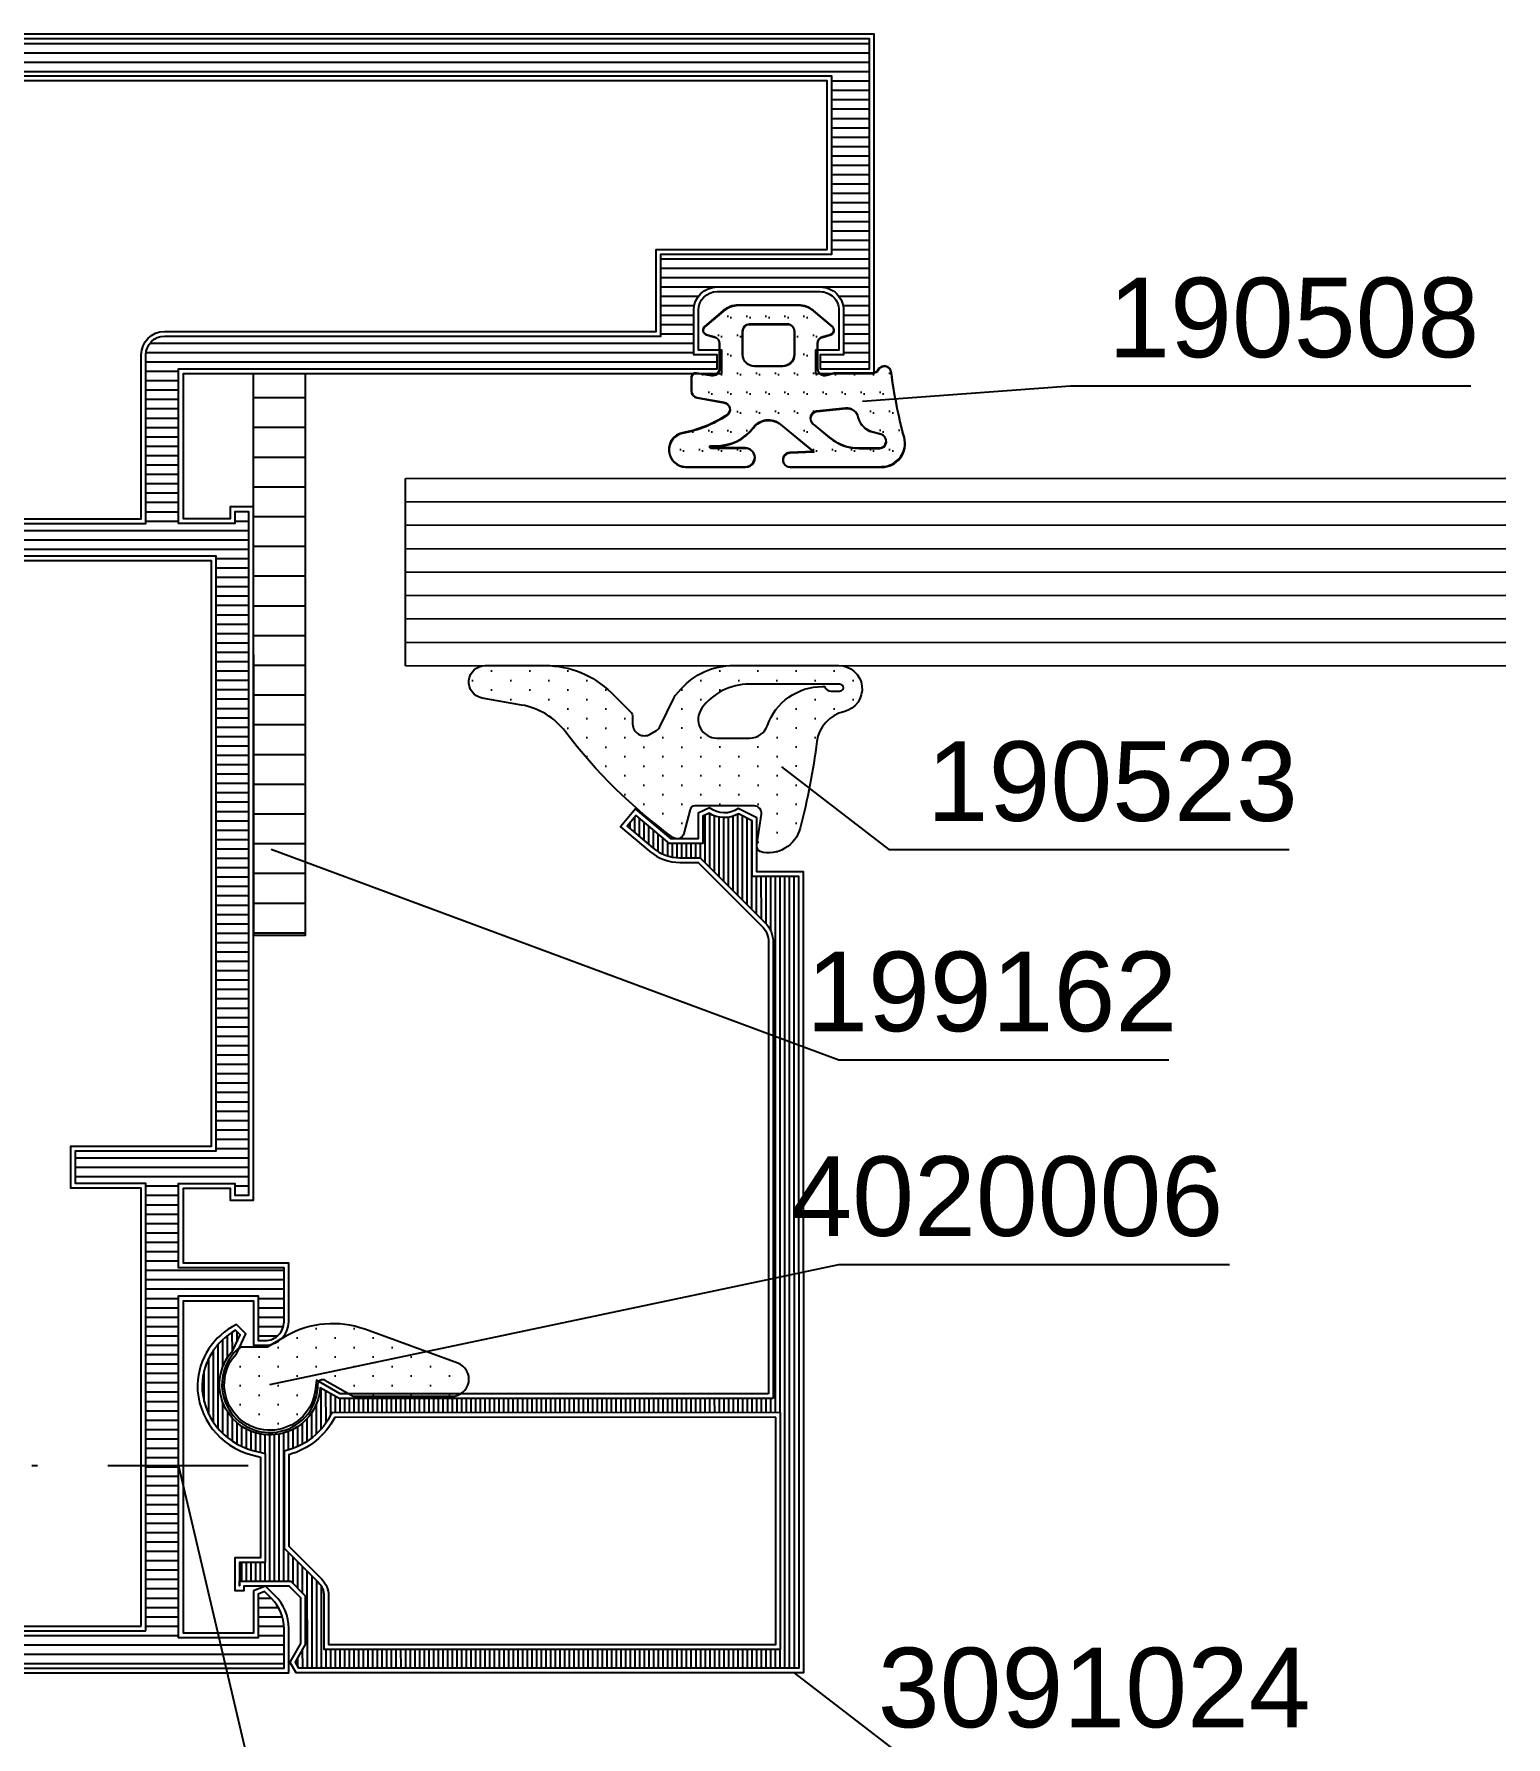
# Model space of a CAD drawing. Extents: x 13 to 201, y 43 to 254.
# Drawn here: x 80.56 to 111.99, y 188.13 to 224.5 of the extents above; entities that cross this region are included whole.
import ezdxf
from ezdxf.enums import TextEntityAlignment as Align

# ---------------------------------------------------------------- set-up
doc = ezdxf.new("R2010")
doc.units = 0
doc.header["$LTSCALE"] = 6
doc.linetypes.add('CENTER', pattern=[1.02, 0.5, -0.25, 0.02, -0.25])
doc.layers.get('0').update_dxf_attribs({"color": 4, "linetype": 'CONTINUOUS'})
for name, color, linetype in [('CENT_18', 3, 'CENTER'), ('CONST18', 3, 'CONTINUOUS'), ('DICHT_PAR', 3, 'CONTINUOUS'), ('DICHT_SCH', 3, 'CONTINUOUS'), ('KH_NOR', 7, 'CONTINUOUS'), ('KH_PAR', 3, 'CONTINUOUS'), ('KN_NOR', 7, 'CONTINUOUS'), ('KN_PAR', 3, 'CONTINUOUS'), ('KN_SCH', 3, 'CONTINUOUS'), ('PNR', 7, 'CONTINUOUS')]:
    doc.layers.add(name, color=color, linetype=linetype)
doc.styles.add('SWISSL', font='swissl.ttf')

# ---------------------------------------------------------------- blocks, each defined once
blk = doc.blocks.new('B-LL190508')
at = {"layer": 'DICHT_SCH'}
h = blk.add_hatch(dxfattribs=at)
h.set_pattern_fill('DOTS', color=256, scale=13, angle=-90.00000000000001, style=0)
h.set_pattern_definition([(270, (1.050707049445437, -3.70677759522296), (0.8124999999999999, -0.4062500000000002), [0, -0.8125])])
edge = h.paths.add_edge_path()
edge.add_arc((2.999999982506951, 0.330593251072699), 1.000000000000001, -1.272221872585407e-14, 105.2232402070224)
edge.add_arc((-2.514192307719908, 20.59370464558474), 20.00000000000001, -82.88554434381888, -74.7767597929776, ccw=False)
edge.add_arc((-1.74930629981418e-08, 0.4499999930694827), 0.3000000000000016, 97.11445565618142, 240.0000000000002)
edge.add_arc((-0.3000000174930602, -0.06961524920117768), 0.2999999999999985, -6.821210263296962e-13, 59.999999999999886, ccw=False)
edge.add_line((-1.74930629981418e-08, -0.06961524920117768), (-1.749306551574175e-08, -1.687299176897463))
edge.add_line((-1.74930629981418e-08, -1.687299176897469), (0.08977773039364839, -2.022354293399717))
edge.add_arc((-0.2000000174930801, -2.1000000069305), 0.3000000000000153, -89.99999999999682, 15.000000000005627, ccw=False)
edge.add_line((-0.2000000174930658, -2.400000006930526), (-1.26980192109938, -2.400000006930522))
edge.add_arc((-1.269801921222436, -2.100000007090898), 0.2999999998396241, -165.00000002350225, -89.99999997649633, ccw=False)
edge.add_line((-1.559579668986101, -2.177645720461271), (-1.647844684532831, -1.848236197910008))
edge.add_arc((-1.841029849790642, -1.900000006930512), 0.2, 15.00000000000025, 140.0000000000012)
edge.add_line((-1.994238738414436, -1.771442484993216), (-2.666044460612047, -2.572069367947591))
edge.add_arc((-1.900000017493054, -3.214856977634113), 1, 140.0000000000009, 180)
edge.add_line((-2.900000017493054, -3.214856977634113), (-2.900000017493053, -5.785143036226918))
edge.add_arc((-1.900000017493054, -5.785143036226913), 1, 180.0000000000002, 219.9999999999993)
edge.add_line((-2.66604446061204, -6.427930645913449), (-1.994238738414435, -7.228557528867826))
edge.add_arc((-1.841029849750596, -7.10000000711112), 0.199999999914585, 219.9999999529931, 345.0000000470065)
edge.add_line((-1.647844684532826, -7.151763815951028), (-1.559579668986093, -6.822354293399767))
edge.add_arc((-1.26980192109937, -6.900000006930512), 0.2999999999999993, 89.99999999999977, 164.9999999999999, ccw=False)
edge.add_line((-1.26980192109937, -6.600000006930514), (-0.200000017493057, -6.600000006930511))
edge.add_arc((-0.2000000174930658, -6.900000006930512), 0.3000000000000007, -8.58393680451428, 89.99999999999977, ccw=False)
edge.add_line((0.09663946208705632, -6.944777447170452), (0.002240329453530587, -7.57014838010388))
edge.add_arc((0.1999999823428471, -7.600000007071685), 0.1999999998588273, 171.4160631484813, 270.0000000470075)
edge.add_line((0.1999999825069398, -7.800000006930503), (0.7482700931537671, -7.800000006930507))
edge.add_arc((0.7482700931537654, -7.50000000693052), 0.2999999999999936, -90.00000000000001, -10.00000000000015)
edge.add_line((1.043712419057416, -7.552094460230592), (1.247227064125431, -6.397905553630457))
edge.add_arc((1.542669390029092, -6.450000006930537), 0.2999999999999962, 33.71261571377721, 169.9999999999996, ccw=False)
edge.add_arc((-2.366940695689946, -9.0586297195659), 5.000000000000002, 10.19230633593429, 33.71261571377801, ccw=False)
edge.add_arc((3.269406714833197, -8.022391051604316), 0.7311143642865103, 191.957423447899, 357.8366345207012)
edge.add_line((3.999999982506951, -8.049989799689357), (3.999962546374912, -5.482666080798323))
edge.add_arc((3.599962546417432, -5.482671913507559), 0.4000000000000089, 0.0008354740569873116, 180.0008354740567)
edge.add_line((3.199962546459945, -5.482677746216808), (3.199980918121061, -6.959880956656836))
edge.add_arc((3.153974862705981, -6.959881242778323), 0.04600605541597135, -180.0003563347002, 0.0003563346957093927, ccw=False)
edge.add_line((3.10796880729089, -6.959880956656832), (3.107968807290888, -6.747518851348637))
edge.add_arc((1.108037209938646, -6.730977814135912), 1.999999999999996, -0.4738712128819647, 52.82349616045679)
edge.add_arc((2.799999982506948, -4.500000006930534), 0.7999999999999993, 140.4219632427655, 232.8234961604567, ccw=False)
edge.add_line((2.183393958129914, -3.990297141819951), (3.357509942728503, -2.569926492610808))
edge.add_line((3.3575099427285, -2.569926492610819), (3.399999982506952, -3.584999032961219))
edge.add_arc((3.699999982506954, -3.584999033207325), 0.2999999999999998, 179.9999999529953, 360.0000000470047)
edge.add_line((3.999999982506951, -3.584999032961207), (3.999999982506956, 0.3305932510727114))
edge = h.paths.add_edge_path(flags=16)
edge.add_line((3.199999982506954, -0.6282729752047373), (3.199999982506954, 0.2305932510726976))
edge.add_arc((2.899999982506957, 0.2305932510727047), 0.3000000000000016, -1.272221872585407e-14, 165)
edge.add_line((2.610222234620226, 0.3082389646034613), (2.50596038668327, -0.08087154918825945))
edge.add_arc((1.733219725652022, 0.1261836868937536), 0.7999999999999997, -78.15788068679927, -15, ccw=False)
edge.add_arc((1.999999982506937, -1.14614814661212), 0.5000000000000001, 101.842119313201, 186.0290041602307)
edge.add_line((1.50276555563457, -1.198664094027222), (1.634078603093823, -2.441969625167381))
edge.add_arc((1.932419259140191, -2.410460056973946), 0.2999999998965212, 186.0290041132243, 320.4219632897709)
edge.add_line((2.163646518358634, -2.601598631134792), (2.741515043449543, -1.902530137981206))
edge.add_arc((1.199999982506954, -0.6282729752047373), 1.999999999999994, -39.5780367572354, -1.272221872585407e-14)
edge = h.paths.add_edge_path(flags=16)
edge.add_arc((-0.8000000174930602, -5.100000006930529), 0.4999999999999964, -90, 0, ccw=False)
edge.add_line((-0.8000000174930602, -5.600000006930514), (-1.800000017493061, -5.600000006930514))
edge.add_arc((-1.800000017739192, -5.300000007176649), 0.299999999753874, -180.00000004700632, -89.99999995299368, ccw=False)
edge.add_line((-2.100000017493057, -5.300000006930517), (-2.10000001749306, -3.700000006930507))
edge.add_arc((-1.80000001749306, -3.700000006930509), 0.3000000000000009, 89.99999999999977, 180, ccw=False)
edge.add_line((-1.80000001749306, -3.400000006930512), (-0.8000000174930588, -3.400000006930515))
edge.add_arc((-0.8000000174930602, -3.900000006930512), 0.5, -2.2737367544323206e-13, 89.99999999999977, ccw=False)
edge.add_line((-0.3000000174930602, -3.900000006930512), (-0.300000017493063, -5.10000000693052))
at = {"layer": 'DICHT_PAR'}
for points in [[(3.999999982506953, 0.3305932510727132, 0.4943569637722948), (2.737419397258055, 1.295503317478037, -0.03539601838339958), (-0.03715556858015745, 0.747690209609118, 0.7191390354989544), (-0.1500000174930527, 0.1901923719341596, -0.2679491924311256), (-1.749306122178496e-08, -0.06961524920117768), (-1.749306210996338e-08, -1.687299176897469), (0.089777730393652, -2.022354293399715, -0.4931454260313171), (-0.200000017493065, -2.400000006930526), (-1.26980192109937, -2.400000006930512, -0.3394542590921118), (-1.559579668986101, -2.177645720461271), (-1.647844684532826, -1.848236197910012, 0.6068148963146014), (-1.994238738414436, -1.771442484993216), (-2.666044460612055, -2.572069367947591, 0.1763269807084609), (-2.900000017493054, -3.214856977634113), (-2.900000017493054, -5.785143036226913, 0.1763269807084611), (-2.66604446061204, -6.427930645913449), (-1.994238738414436, -7.228557528867825, 0.6068148968758568), (-1.647844684532826, -7.151763815951028), (-1.559579668986087, -6.822354293399755, -0.339454258863376), (-1.26980192109937, -6.600000006930514), (-0.2000000174930516, -6.600000006930514, -0.4588069095179975), (0.09663946208705632, -6.944777447170452), (0.00224032945352981, -7.570148380103888, 0.4588069100145539), (0.1999999825069398, -7.800000006930503), (0.7482700931537654, -7.800000006930503, 0.3639702342662018), (1.043712419057416, -7.552094460230592), (1.247227064125441, -6.397905553630466, -0.6763345122321475), (1.792218969968603, -6.28349172740063, -0.102988530757243), (2.55415619428125, -8.173866813745406, 0.8837861257265126), (3.999999982506951, -8.049989799689357), (3.999962546374904, -5.482666080798325, 0.9999999999999972), (3.199962546459945, -5.482677746216808), (3.199980918121058, -6.959880956656832, -1.000006219233057), (3.10796880729089, -6.959880956656832), (3.10796880729089, -6.74751885134863, 0.2368386138423189), (2.316582047487431, -5.137422237560642, -0.426544051657322), (2.183393958129914, -3.990297141819951), (3.357509942728502, -2.569926492610819), (3.399999982506957, -3.584999032961207, 1.000000000820386), (3.999999982506951, -3.584999032961207), (3.999999982506953, 0.3305932510727132)], [(3.199999982506956, -0.6282729752047373), (3.199999982506956, 0.2305932510727047, 0.8769764629927566), (2.610222234620228, 0.3082389646034613), (2.505960386683274, -0.08087154918825945, -0.282772991566958), (1.897392191408901, -0.656789749109862, 0.3847999234038062), (1.502765555634571, -1.198664094027222), (1.63407860309383, -2.441969625167388, 0.6643541298328625), (2.163646518358636, -2.601598631134792), (2.741515043449542, -1.902530137981202, 0.1744291887555947), (3.199999982506956, -0.6282729752047373)], [(-0.3000000174930584, -5.100000006930529, -0.414213562373095), (-0.8000000174930602, -5.600000006930514), (-1.80000001749306, -5.600000006930514, -0.414213562853683), (-2.100000017493057, -5.300000006930517), (-2.100000017493057, -3.700000006930509, -0.4142135623730961), (-1.80000001749306, -3.400000006930512), (-0.8000000174930602, -3.400000006930512, -0.414213562373095), (-0.3000000174930584, -3.900000006930512), (-0.3000000174930584, -5.100000006930529)]]:
    blk.add_lwpolyline(points, format="xyb", close=True, dxfattribs=at)
blk = doc.blocks.new('ll190508')
blk.add_blockref('B-LL190508', (0, 0))
blk = doc.blocks.new('STREIFEN')
at = {"layer": 'DICHT_SCH'}
h = blk.add_hatch(dxfattribs=at)
h.set_pattern_fill('LINE', color=256, scale=0.4, angle=90, style=0)
h.set_pattern_definition([(90, (-94.31533518184392, -226.5009291368289), (-1.27, 7.776250346772095e-17), [])])
h.paths.add_polyline_path([(0, 2.199999999999989), (0, 0), (24, 0), (24, 2.199999999999989)])
at = {"layer": 'DICHT_PAR'}
blk.add_lwpolyline([(0, 2.199999999999989), (0, 0), (24, 0), (24, 2.199999999999989)], close=True, dxfattribs=at)
blk = doc.blocks.new('LL199162')
blk.add_blockref('STREIFEN', (0, 0))
blk = doc.blocks.new('B-LL3091024')
at = {"layer": 'KN_SCH'}
h = blk.add_hatch(dxfattribs=at)
h.set_pattern_fill('_U', color=256, scale=0.2, style=0, pattern_type=0)
h.set_pattern_definition([(0, (-13.6331299544894, 13.3085521600854), (0, 0.2), [])])
edge = h.paths.add_edge_path()
edge.add_line((-11.70000000005397, 20.70000000010387), (-11.70000000000197, 2.149525554431801))
edge.add_line((-11.70000000000197, 2.149525554431799), (-12.16120394190721, 1.3506968942108))
edge.add_line((-12.16120394190721, 1.3506968942108), (-12.01333333341678, 1.330803187178611))
edge.add_arc((-12.29999999924376, -0.800000000310276), 2.150000000257945, -132.52385190693963, 82.33774436273711, ccw=False)
edge.add_line((-13.75317870728408, -2.384541461934881), (-14.42924214633196, -2.069287902908246))
edge.add_line((-14.42924214633196, -2.069287902908246), (-14.62412332264917, -2.26874987475974))
edge.add_arc((-12.18013563537066, -0.9023955340299901), 2.800000000000001, 209.2081415121933, 267.62840437549)
edge.add_arc((-12.30000000000214, -0.7999999999479828), 2.9, 270.079017436518, 345.5224878184769)
edge.add_line((-9.492087073945997, -1.524999999732018), (-9.356532656935538, -0.9999999999788427))
edge.add_line((-9.356532656935538, -0.9999999999788427), (-4.70000000001892, -0.9999999999465958))
edge.add_line((-4.700000000018921, -0.9999999999465958), (-4.699999999926622, -2.100000000027088))
edge.add_line((-4.699999999926622, -2.100000000027088), (-3.700000000002131, -2.099999999961166))
edge.add_line((-3.700000000002133, -2.099999999947976), (-3.900000000002141, -2.099999999947976))
edge.add_line((-3.900000000002141, -2.099999999947976), (-3.900000000002137, 0.082842712526638))
edge.add_line((-3.900000000002137, 0.08284271252663795), (-3.28284271247677, 0.7000000000520225))
edge.add_line((-3.28284271247677, 0.7000000000520223), (-1.192820323029686, 0.7000000000520148))
edge.add_line((-1.192820323029686, 0.7000000000520148), (-0.450000000002138, 0.2711324865925324))
edge.add_line((-0.450000000002138, 0.2711324865925325), (-0.200000000002948, 0.4154700538894704))
edge.add_line((-0.200000000002948, 0.4154700538894704), (-0.2000000001545459, 21.80000000060528))
edge.add_line((-0.2000000001545459, 21.80000000060528), (-33.99999984906308, 21.80000006811042))
edge.add_line((-33.99999984906308, 21.80000006811042), (-33.99999950622017, 19.80000007456304))
edge.add_line((-33.99999950622017, 19.80000007456304), (-36.37731379009823, 19.80000000370861))
edge.add_line((-36.37731379009823, 19.80000000370861), (-36.6734635804228, 19.21745940578051))
edge.add_arc((-37.711913283927, 18.61610855635405), 1.200000262839088, -32.695871126507825, 30.074496953065818, ccw=False)
edge.add_line((-36.70205340978172, 17.96789280106483), (-36.57394863065169, 17.70000000005204))
edge.add_line((-36.57394863065169, 17.70000000005204), (-35.39999954050445, 17.70000000005204))
edge.add_line((-35.39999954050445, 17.70000000005204), (-35.39999954050445, 16.27764694336551))
edge.add_line((-35.39999954050445, 16.27764694336551), (-36.60125601057977, 14.84604548197373))
edge.add_line((-36.60125601057978, 14.84604548197373), (-36.14162906307109, 14.46037332601911))
edge.add_line((-36.14162906307109, 14.46037332601911), (-35.22112031933897, 15.55739365283099))
edge.add_arc((-36.59999863583101, 16.71441194632704), 1.799999095326559, 319.9999510689618, 360.0000000000357)
edge.add_line((-34.79999954050445, 16.71441194632816), (-34.79999954050444, 17.58284271252666))
edge.add_line((-34.79999954050444, 17.58284271252666), (-32.03431411555516, 20.34852813747594))
edge.add_arc((-31.18578597813131, 19.50000000005208), 1.199999999999998, 90.00000000015189, 134.9999999999995, ccw=False)
edge.add_line((-31.1857859781345, 20.70000000005208), (-11.70000000005397, 20.70000000010387))
edge = h.paths.add_edge_path(flags=16)
edge.add_line((-11.10000000015759, 20.99999999989506), (-11.10000000000111, 1.840075756540305))
edge.add_arc((-12.30000000000216, -0.7999999999480395), 2.900000000000002, 11.940543960609887, 65.55666457227989, ccw=False)
edge.add_line((-9.462747808179952, -0.1999999999479801), (-5.314213562375197, -0.1999999999479797))
edge.add_line((-5.314213562375196, -0.1999999999479797), (-3.848528137426024, 1.265685425001232))
edge.add_arc((-3.282842712476779, 0.7000000000519994), 0.8000000000000017, 90.00000000000028, 135.0000000000007, ccw=False)
edge.add_line((-3.282842712476782, 1.500000000052001), (-1.000000000002135, 1.500000000052017))
edge.add_line((-1.000000000002135, 1.500000000052017), (-1.00000000000213, 21.00000000005524))
edge.add_line((-1.00000000000213, 21.00000000005524), (-11.10000000015759, 20.99999999989506))
at = {"layer": 'KN_NOR'}
for points in [[(-11.9000000000534, 20.50000000010334), (-11.90000000000212, 2.203115392906721), (-12.48361182587623, 1.192270058354185), (-12.04000000000214, 1.132588937203426, -1.373175899949952), (-13.64001877441413, -2.216633221435945), (-14.47321452147993, -1.828107663836985), (-14.86887381829476, -2.233067162827286, 0.2744091014474832), (-12.30000000000213, -3.899999999947983, 0.3419987131196461), (-9.298437906691388, -1.574999999947981), (-9.20161332307466, -1.19999999997777), (-4.900000000002139, -1.199999999947981), (-4.899999999909838, -2.300000000040272), (-3.500000000002133, -2.299999999947982), (-3.50000000000213, -1.899999999947984), (-3.70000000000214, -1.899999999947976), (-3.700000000002136, 5.202219210964643e-11), (-3.20000000000215, 0.5000000000520222), (-1.246410161515909, 0.5000000000520151), (-0.4500000000021327, 0.04019237891668206), (-2.1280754936015e-12, 0.3000000000520193), (-1.559623541425026e-10, 22.00000000020584), (-34.19999988334737, 22.00000006850986), (-34.19999954050446, 20.00000006860216), (-36.49999954050446, 20.00000000005204), (-36.90397054050446, 19.20537000005203, -0.3394094402287316), (-36.93351854050445, 17.98833300005202), (-36.70000054050446, 17.50000000005204), (-35.59999954050446, 17.50000000005204), (-35.59999954050446, 16.35044100005203), (-36.88302254050446, 14.82139400005204), (-36.11697754050445, 14.17860700005204), (-35.06791154050445, 15.42883600005203, 0.1763269499999998), (-34.59999954050446, 16.71441000005203), (-34.59999954050446, 17.50000000005204), (-31.89289275931785, 20.20710678123863, -0.1989123673796576), (-31.18578597813131, 20.50000000005208), (-11.9000000000534, 20.50000000010334)], [(-10.90000000015596, 20.79999999989824), (-10.90000000000214, 1.965863337239819, -0.2134575926161298), (-9.305004173627788, 5.201997166359718e-11), (-5.397056274849819, 5.202041575280703e-11), (-3.989949493663334, 1.40710678123854, -0.1989123673796592), (-3.282842712476784, 1.700000000052001), (-1.200000000002129, 1.700000000052016), (-1.200000000002131, 20.80000000005207), (-10.90000000015596, 20.79999999989824)]]:
    blk.add_lwpolyline(points, format="xyb", close=True, dxfattribs=at)
at = {"layer": 'KN_PAR'}
for points in [[(-11.70000000005397, 20.70000000010387), (-11.70000000000197, 2.149525554431799), (-12.16120394190721, 1.3506968942108), (-12.01333333341678, 1.330803187178611, -1.362102164547993), (-13.75317870728408, -2.384541461934881), (-14.42924214633196, -2.069287902908246), (-14.62412332264917, -2.26874987475974, 0.2605749037692097), (-12.29600056941212, -3.699997242111319, 0.341613653539612), (-9.492087073945997, -1.524999999732018), (-9.356532656935538, -0.9999999999788427), (-4.700000000018921, -0.9999999999465958), (-4.699999999926622, -2.100000000027088), (-3.700000000002131, -2.099999999961166), (-3.700000000002133, -2.099999999947976), (-3.900000000002141, -2.099999999947976), (-3.900000000002137, 0.08284271252663795), (-3.28284271247677, 0.7000000000520223), (-1.192820323029686, 0.7000000000520148), (-0.450000000002138, 0.2711324865925325), (-0.200000000002948, 0.4154700538894704), (-0.2000000001545459, 21.80000000060528), (-33.99999984906308, 21.80000006811042), (-33.99999950622017, 19.80000007456304), (-36.37731379009823, 19.80000000370861), (-36.6734635804228, 19.21745940578051, -0.2809478190263293), (-36.70205340978172, 17.96789280106483), (-36.57394863065169, 17.70000000005204), (-35.39999954050445, 17.70000000005204), (-35.39999954050445, 16.27764694336551), (-36.60125601057978, 14.84604548197373), (-36.14162906307109, 14.46037332601911), (-35.22112031933897, 15.55739365283099, 0.176327200848597), (-34.79999954050445, 16.71441194632816), (-34.79999954050444, 17.58284271252666), (-32.03431411555516, 20.34852813747594, -0.1989123673789664), (-31.1857859781345, 20.70000000005208), (-11.70000000005397, 20.70000000010387)], [(-11.10000000015759, 20.99999999989506), (-11.10000000000111, 1.840075756540304, -0.2383079369639879), (-9.462747808179952, -0.1999999999479801), (-5.314213562375196, -0.1999999999479797), (-3.848528137426024, 1.265685425001232, -0.1989123673796598), (-3.282842712476782, 1.500000000052001), (-1.000000000002135, 1.500000000052017), (-1.00000000000213, 21.00000000005524), (-11.10000000015759, 20.99999999989506)]]:
    blk.add_lwpolyline(points, format="xyb", close=True, dxfattribs=at)
blk = doc.blocks.new('B-LL190523')
at = {"layer": 'DICHT_SCH'}
h = blk.add_hatch(dxfattribs=at)
h.set_pattern_fill('DOTS', color=256, scale=13, style=0)
h.set_pattern_definition([(0, (-3.300937922712605, -2.832995914673582), (0.40625, 0.8125), [0, -0.8125])])
edge = h.paths.add_edge_path()
edge.add_arc((-0.3092386306365443, -2.646915420567349), 0.1997613787473531, 179.9824380263383, 254.9823848290937)
edge.add_line((-0.3610000000000113, -2.839854190856428), (0.6689999999999898, -3.11585419085641))
edge.add_arc((0.5911881106010197, -3.405097001717862), 0.2995264491941755, -36.165676093428715, 74.94281152278609, ccw=False)
edge.add_arc((-16.94150330628894, 9.382695049481397), 22.00028419794664, 307.076350612278, 323.89335368775545, ccw=False)
edge.add_arc((-1.86901374321196, -10.56377877723071), 3.000550983152169, 127.076779101331, 170.0022418991858)
edge.add_line((-4.824000000000007, -10.04285419085643), (-5.119999999999999, -11.7218541908564))
edge.add_arc((-5.809163179896364, -11.60009318164365), 0.699836860910726, 179.980433777525, 349.9804120986291, ccw=False)
edge.add_line((-6.50900000000001, -11.59985419085642), (-6.509000000000009, -9.032854190856412))
edge.add_arc((-2.508390118385369, -9.032883733510355), 4.000609881723719, 135.2995618859504, 179.999576897164, ccw=False)
edge.add_line((-5.351999999999997, -6.218854190856419), (-4.531000000000001, -5.388854190856406))
edge.add_arc((-4.317858300480552, -5.599575336897338), 0.2997211795366532, 90.02708779118922, 135.3271954413014, ccw=False)
edge.add_line((-4.318000000000007, -5.299854190856408), (-4.009000000000009, -5.299854190856408))
edge.add_arc((-4.009006552633309, -4.799857741136121), 0.4999964497632244, 270.0007508817972, 390.0007046585097)
edge.add_line((-3.576000000000016, -4.549854190856408), (-3.732000000000022, -4.278854190856421))
edge.add_arc((-3.990615732636935, -4.428688760415438), 0.2988854218630658, 30.08677742678879, 64.08677712434663)
edge.add_line((-3.860000000000008, -4.159854190856421), (-5.14600000000001, -3.532854190856412))
edge.add_arc((-4.926001334447578, -3.08472154292652), 0.4992216771991249, 227.8524694154285, 243.8525123050805, ccw=False)
edge.add_line((-5.261000000000019, -3.454854190856409), (-5.516000000000014, -3.224854190856419))
edge.add_arc((-3.509297666057832, -0.9951994498942962), 2.999702405396887, 180.012505871927, 228.0126019872316, ccw=False)
edge.add_line((-6.509000000000009, -0.9958541908564049), (-6.509000000000009, 3.500145809143575))
edge.add_arc((-5.5090132213146, 3.500058476244089), 0.9999867824989774, 12.831834240260378, 179.9949961273018, ccw=False)
edge.add_arc((-3.072137680616452, 4.055455055465849), 1.499378702835746, 192.844055625865, 262.7252583369125)
edge.add_arc((-7.071899110727506, -27.1911044110864), 30.00213833886146, 75.49809925528689, 82.70444913320739, ccw=False)
edge.add_arc((0.09110185974094609, 0.5000820720791931), 1.399509356904647, -14.98798815422191, 75.52160829158078, ccw=False)
edge.add_arc((1.190340047853477, 0.3001224449611429), 0.3001224449611419, 261.6970073034981, 327.336655878841, ccw=False)
edge.add_line((1.146999999999998, 0.003145809143589473), (-0.1650000000000134, 0.1971458091435778))
edge.add_arc((-0.2087960646423059, -0.09984629106871037), 0.300203935461642, 81.61131212566345, 180.0015077233885)
edge.add_line((-0.5090000000000074, -0.09985419085641921), (-0.5090000000000074, -2.646854190856416))
edge = h.paths.add_edge_path(flags=16)
edge.add_arc((-4.208875612963877, -0.3002488557406351), 0.7998757103292266, 0.02827018349693957, 70.58572278402875)
edge.add_arc((-3.110526929219088, 2.811974088220168), 2.500473076677424, 179.9960651909171, 250.5535177914488, ccw=False)
edge.add_line((-5.611000000000013, 2.812145809143587), (-5.609000000000004, 2.900145809143581))
edge.add_arc((-5.709111407972946, 3.183067298877097), 0.3001114182422204, 289.4862604160721, 360.0149887898131)
edge.add_line((-5.409000000000015, 3.183145809143568), (-5.409000000000015, 3.550145809143586))
edge.add_arc((-5.559000000000006, 3.550145809143586), 0.1499999999999915, 0, 180)
edge.add_line((-5.708999999999998, 3.550145809143586), (-5.708999999999998, -0.3248541908564135))
edge.add_arc((-3.208929399480215, -0.3253931879212659), 2.500070658621709, 179.9876474462357, 233.9556279571473)
edge.add_arc((-4.209218219297564, -1.699773268557811), 0.8002182233891939, 233.9623498902792, 359.9942059477642)
edge.add_line((-3.409000000000015, -1.699854190856414), (-3.409000000000015, -0.2998541908564079))
at = {"layer": 'DICHT_PAR'}
for points in [[(-0.5090000000000074, -2.646854190856416, 0.3394540000000001), (-0.3610000000000113, -2.839854190856428), (0.6689999999999898, -3.11585419085641, -0.5267300002620084), (0.8330000000000053, -3.581854190856419, -0.07351), (-3.678000000000026, -8.169854190856416, 0.1895189999999999), (-4.824000000000007, -10.04285419085643), (-5.119999999999999, -11.7218541908564, -0.9163310000000014), (-6.50900000000001, -11.59985419085642), (-6.509000000000009, -9.032854190856412, -0.197552), (-5.351999999999997, -6.218854190856419), (-4.531000000000001, -5.388854190856406, -0.2002740000000003), (-4.318000000000007, -5.299854190856408), (-4.009000000000009, -5.299854190856408, 0.5773500002734709), (-3.576000000000016, -4.549854190856408), (-3.732000000000022, -4.278854190856421, 0.1494509999999998), (-3.860000000000008, -4.159854190856421), (-5.14600000000001, -3.532854190856412, -0.06992700000000007), (-5.261000000000019, -3.454854190856409), (-5.516000000000014, -3.224854190856419, -0.2125570000000001), (-6.509000000000009, -0.9958541908564049), (-6.509000000000009, 3.500145809143575, -0.8938139999999998), (-4.534000000000014, 3.722145809143584, 0.3147290000000001), (-3.262000000000023, 2.568145809143587, -0.031454), (0.4409999999999812, 1.85514580914359, -0.4168210002407381), (1.44299999999999, 0.1381458091435799, -0.294504), (1.146999999999998, 0.003145809143589473), (-0.1650000000000134, 0.1971458091435778, 0.4577840000000001), (-0.5090000000000074, -0.09985419085641921), (-0.5090000000000074, -2.646854190856416)], [(-3.409000000000015, -0.2998541908564079, 0.3179750000000001), (-3.943000000000007, 0.4541458091435827, -0.317975), (-5.611000000000013, 2.812145809143587), (-5.609000000000004, 2.900145809143581, 0.3178370002258237), (-5.409000000000015, 3.183145809143568), (-5.409000000000015, 3.550145809143586, 0.9999999999999999), (-5.708999999999998, 3.550145809143586), (-5.708999999999998, -0.3248541908564135, 0.2399309999999998), (-4.680000000000003, -2.346854190856404, 0.6129919999999998), (-3.409000000000015, -1.699854190856414), (-3.409000000000015, -0.2998541908564079)]]:
    blk.add_lwpolyline(points, format="xyb", close=True, dxfattribs=at)
blk = doc.blocks.new('ll190523')
blk.add_blockref('B-LL190523', (0, 0))
blk = doc.blocks.new('B-LL4020006')
at = {"layer": 'DICHT_SCH'}
h = blk.add_hatch(dxfattribs=at)
h.set_pattern_fill('DOTS', color=256, scale=13, style=0)
h.set_pattern_definition([(0, (-0.4609774345124191, 2.546834547079651), (0.40625, 0.8125), [0, -0.8125])])
edge = h.paths.add_edge_path()
edge.add_arc((1.396716930603292, 2.684662888635161), 4, 160.0000000000001, 209.9999999999991)
edge.add_line((-2.067384684534495, 0.6846628886352164), (-1.600000000844455, -0.1248711301954692))
edge.add_line((-1.600000000844455, -0.1248711301954692), (-1.600000000844459, -1.281600561396612))
edge.add_arc((0, 0), 2.050000000408385, 218.6947398983681, 450.5007678883066)
edge.add_arc((-0.01966485854618627, 2.249914063953574), 0.1999999999999999, 150.0000000000015, 270.50076786480355, ccw=False)
edge.add_line((-0.1928699393030766, 2.34991406395357), (0.4999999991555111, 3.550000000401031))
edge.add_line((0.4999999991555111, 3.550000000401031), (0.4999999991555395, 7.768686605061749))
edge.add_arc((-0.2313133961837188, 7.768686605061749), 0.7313133953392583, 0, 160.0000000000001)
edge.add_line((-0.918523197265908, 8.018810517351662), (-2.362053552540343, 4.052743461937833))
at = {"layer": 'DICHT_PAR'}
blk.add_lwpolyline([(-2.362053552540343, 4.052743461937833, 0.2216946626429356), (-2.067384684534495, 0.6846628886352164), (-1.600000000844455, -0.1248711301954692), (-1.600000000844459, -1.281600561396612, 1.597324648268596), (-0.01791687119492158, 2.049921702748903, -0.580267303063473), (-0.1928699393030766, 2.34991406395357), (0.4999999991555111, 3.550000000401031), (0.4999999991555395, 7.768686605061749, 0.8390996311772809), (-0.918523197265908, 8.018810517351662), (-2.362053552540343, 4.052743461937833)], format="xyb", close=True, dxfattribs=at)
blk = doc.blocks.new('ll4020006')
blk.add_blockref('B-LL4020006', (0, 0))

msp = doc.modelspace()

# ---------------------------------------------------------------- hatches: boundary and pattern name
at = {"layer": 'CONST18'}
h = msp.add_hatch(dxfattribs=at)
h.set_pattern_fill('_USER', color=256, scale=0.2, angle=90, style=0, pattern_type=0)
h.set_pattern_definition([(179.9998722735152, (254.4987926395102, 254.4982252992941), (4.458495401637671e-07, 0.199999999999503), [])])
h.paths.add_polyline_path([(83.64870758980348, 217.348608708295), (83.64870023333938, 214.0486081272429), (84.8487002333261, 214.0486130885396), (84.8487007906366, 214.2986124521749), (85.14870079063587, 214.2986117834006), (85.14869011299533, 209.5088163087194), (84.4486895972191, 209.2774492395981), (84.44869867285232, 213.3486133438763), (66.54869867289673, 213.3486532474104), (66.54867036145092, 200.6486532474418), (69.54867036144347, 200.6486465596986), (69.54866880090768, 199.9486185597005), (68.04866880091146, 199.948621903572), (68.04864751165834, 190.3986499035956), (82.94864751162123, 190.3986166878049), (82.94866880092272, 199.948610324145), (81.44866880092638, 199.9486136680164), (81.44867036146218, 200.6486416680148), (84.44867036145473, 200.6486349802717), (84.4486895972191, 209.2774492395981), (85.1486901129953, 209.5088163087194), (85.14866824361945, 199.6986117834369), (84.84866824362021, 199.6986124522112), (84.84866880093216, 199.9486124522131), (83.64866880091267, 199.9486151272796), (83.64866478820912, 198.1486151271763), (85.89866478824118, 198.1486101115433), (85.89866222464877, 196.9986101115226, -0.4142135623839096), (85.49866133295069, 196.5986110032079), (85.3486613329408, 196.598611337552), (85.34866345072606, 197.5486113376043), (83.64866345073125, 197.5486151273021), (83.64864717715452, 190.2486151271945), (85.34864717723957, 190.2486113376303), (85.34864925752305, 191.1817934738169), (85.48125208361623, 191.2367190164717), (85.63504514018916, 191.0829252742117, -0.1989123673796632), (85.89864761843609, 190.446528583507), (85.89864572828458, 189.5986101116025), (65.09992228913677, 189.598656476989), (65.09992407253492, 190.3986564770306, -0.2127938438305804), (65.36225293410376, 191.0829704672871), (65.51604667636383, 191.23676352386), (65.64864925756851, 191.1818373899974), (65.6486475116294, 190.3986552537338), (67.34864751168621, 190.3986514640998), (67.34866322784552, 197.4486514640631), (65.64866322784059, 197.448655253761), (65.64866133306214, 196.5986552537686), (65.49866133300446, 196.5986555881619, -0.4142135626771382), (65.09866222474656, 196.99865647986), (65.09866367375145, 197.6486564798843), (65.09866478830352, 198.1486564798142), (67.34866478835858, 198.1486514640786), (67.3486688009468, 199.9486514640735), (66.14866880097858, 199.94865413914), (66.14866824366666, 199.6986541391432), (65.84866824366736, 199.6986548079175), (65.84870079068378, 214.2986548078814), (66.14870079068308, 214.2986541391071), (66.14870023337113, 214.0486541391051), (67.34870023339701, 214.0486514640386), (67.34870424598518, 215.8486514640375), (65.09870424600214, 215.8486564797116), (65.09870536061504, 216.3486561404447), (56.64870536072763, 216.3487036563491), (56.648704803415, 216.0987033169516), (54.09870480340851, 216.0987090014334), (54.09870591804514, 216.5987090015334, -0.4142135626133748), (54.49870680970221, 216.9987081098359), (55.29870680974122, 216.9987063264377), (55.29870614096691, 216.6987063264384), (56.17550106020792, 216.6987043718453), (56.69511681544688, 216.9987031235402), (65.09870680965389, 216.9986561780119, -0.4142137833599975), (65.49870770135254, 217.3986555881104), (65.6487077013214, 217.3986552537417), (65.6487058064609, 216.5486552536727), (67.34870580653984, 216.5486514639748), (67.348721522657, 223.5986514640148), (65.64872152267631, 223.5986552536952), (65.64871977678007, 222.8154731175013), (65.516116950687, 222.7605475748465), (65.3623238941141, 222.9143413171066, -0.2127937461927152), (65.099998065654, 223.5986561411556), (56.69513184025399, 223.5987031234287), (56.17551711079125, 223.8987043718275), (55.29872219155033, 223.8987063264206), (55.29872152277602, 223.5987063264213), (54.49872152277806, 223.5987081098194, -0.4142135626133889), (54.09872241447812, 223.9987090014765), (54.09872330609087, 224.3987089243103), (98.39872330596222, 224.3985759595056), (98.39870759319447, 217.3485822436004), (97.34870759750513, 217.3485845950223), (97.34870826048581, 217.6485845865478), (97.84870825859554, 217.6485834719649), (97.84871037636941, 218.5985834719452, 0.4142135699999916), (97.34871148969259, 219.0985845865669), (95.14871154724779, 219.0985894909115, 0.4142135623624694), (94.64871037637724, 218.598590549307), (94.64870825855766, 217.6485906054714), (95.14870825925311, 217.6485894909296), (95.14870759255771, 217.3485894323277)])
edge = h.paths.add_edge_path(flags=16)
edge.add_line((68.04872152266785, 223.5986435398768), (68.04870023342933, 214.048678094013))
edge.add_line((68.04870023342932, 214.048678094013), (82.948700233329, 214.0486164972698))
edge.add_line((82.94870023332899, 214.0486164972698), (82.94870825860696, 217.6486103241009))
edge.add_arc((83.34870825860597, 217.6486094324018), 0.4000000000000057, 89.99987227351522, 179.9998722735152, ccw=False)
edge.add_line((83.34870915030504, 218.0486094324008), (93.94870915028015, 218.0485858023752))
edge.add_line((93.94870915028014, 218.0485858023752), (93.948713051438, 219.7985858023461))
edge.add_line((93.948713051438, 219.7985858023461), (97.59871305145313, 219.7985776656176))
edge.add_line((97.59871305145313, 219.7985776656176), (97.59872152259436, 223.5985776656074))
edge.add_line((97.59872152259439, 223.5985776656074), (68.04872152266783, 223.5986435398768))

# ---------------------------------------------------------------- linework, layer by layer
at = {"layer": 'CENT_18'}
msp.add_line((85.13575909784021, 193.9236651403653), (47.3937540579538, 193.9236651403653), dxfattribs=at)
at = {"layer": 'CONST18'}
for p, q in [((88.49220661070538, 215.0071039747453), (111.9922055296063, 215.0142322042064)), ((88.49341848929322, 211.0071041583262), (88.49220661070538, 215.0071039747453)), ((88.49235827516199, 214.5071039977474), (111.9923571940629, 214.5142322272085)), ((88.49250993961863, 214.0071040207495), (111.9925088585196, 214.0142322502106)), ((88.4926616040753, 213.5071040437516), (111.9926605229762, 213.5142322732127)), ((88.49281326853188, 213.0071040667537), (111.9928121874328, 213.0142322962148)), ((88.49296493298846, 212.5071040897558), (111.9929638518894, 212.5142323192169)), ((88.4931165974451, 212.0071041127579), (111.993115516346, 212.014232342219)), ((88.49326754336914, 211.5071041355421), (111.9932664622701, 211.5142323650032)), ((88.49341848929322, 211.0071041583262), (111.9934174081941, 211.0142323877874))]:
    msp.add_line(p, q, dxfattribs=at)
at = {"layer": 'KH_NOR'}
msp.add_lwpolyline([(64.99864550529699, 189.4986567027591), (85.99864550536768, 189.4986098886786), (85.99864761843583, 190.4465283605822, 0.198912367379658), (85.7057559759393, 191.1536357946985), (85.50471566010089, 191.3546770068762), (85.24864940647612, 191.2486115605331), (85.24864740016343, 190.3486115605456), (83.74864740007999, 190.3486149042787), (83.74866322780531, 197.448614904379), (85.24866322780159, 197.4486115605279), (85.24866111001629, 196.4986115604482), (85.49866111002592, 196.4986110032081, 0.414213562373095), (85.99866222464851, 196.998609888583), (85.99866501116199, 198.248609888626), (83.74866501113684, 198.2486149042591), (83.74866857798443, 199.8486149043576), (84.7486685780076, 199.8486126751356), (84.74866802069567, 199.5986126751362), (85.24866802069442, 199.5986115605123), (85.24870101356038, 214.3986115604755), (84.74870101356163, 214.3986126750994), (84.74870045624971, 214.1486126751), (83.74870045626363, 214.148608540686), (83.74870736688024, 217.2486085406782), (95.24870737032597, 217.2485892647108), (95.24870848148458, 217.748589268021), (94.7487084814858, 217.7485903825628), (94.74871037637712, 218.598590382612, -0.41421348000001), (95.14871126807523, 218.9985894909119), (97.34871126806976, 218.9985845865671, -0.414213569999992), (97.74871037636967, 218.5985836948688), (97.74870848151937, 217.7485836948812), (97.24870848147961, 217.7485848094641), (97.24870737651179, 217.2485848189675), (98.49870737031787, 217.2485820196558), (98.49872352883813, 224.4985756593591), (53.99872352899456, 224.4987092244564)], format="xyb", dxfattribs=at)
msp.add_lwpolyline([(68.14872129974282, 223.4986433169522), (68.1487004563534, 214.1486776806119), (82.84870045625445, 214.1486169106707), (82.84870825860722, 217.6486105470256, -0.414213562373095), (83.34870937322981, 218.1486094324005), (93.84870937320372, 218.1485860252997), (93.84871327436156, 219.8985860252699), (97.49871327437816, 219.8985778885415), (97.49872129966985, 223.4985778885324), (68.14872129974282, 223.4986433169522)], format="xyb", close=True, dxfattribs=at)
msp.add_lwpolyline([(82.84864773454626, 190.4986169107294), (82.84866857799815, 199.84861054707), (81.34866857800188, 199.8486138909415), (81.34867058438721, 200.7486418909394), (84.3486705843797, 200.7486352031962), (84.34869844992775, 213.2486135668013), (66.64869844997168, 213.2486530244858), (66.64867058437545, 200.7486530245167), (69.648670584368, 200.7486463367736), (69.6486685779827, 199.8486183367759), (68.14866857798646, 199.8486216806475), (68.14864773458285, 190.4986496806706), (82.84864773454626, 190.4986169107294)], close=True, dxfattribs=at)
at = {"layer": 'KH_PAR'}
msp.add_lwpolyline([(65.09992228913677, 189.598656476989), (85.89864572828458, 189.5986101116025), (85.89864761843609, 190.446528583507, 0.1989123673796632), (85.63504514018916, 191.0829252742117), (85.48125208361625, 191.2367190164717), (85.34864925752305, 191.1817934738169), (85.34864717723954, 190.2486113376303), (83.64864717715454, 190.2486151271945), (83.64866345073128, 197.5486151273021), (85.3486634507261, 197.5486113376043), (85.34866133294082, 196.598611337552), (85.49866133295069, 196.5986110032079, 0.4142135623839096), (85.89866222464877, 196.9986101115226), (85.89866478824118, 198.1486101115433), (83.64866478820912, 198.1486151271763), (83.64866880091267, 199.9486151272796), (84.84866880093213, 199.9486124522131), (84.84866824362021, 199.6986124522112), (85.14866824361945, 199.6986117834369), (85.14870079063587, 214.2986117834006), (84.8487007906366, 214.2986124521749), (84.8487002333261, 214.0486130885396), (83.64870023333935, 214.0486081272429), (83.64870758980351, 217.348608708295), (95.14870759255777, 217.3485894323277), (95.14870825925308, 217.6485894909296), (94.64870825855766, 217.6485906054714), (94.64871037637724, 218.598590549307, -0.4142135623624694), (95.14871154724779, 219.0985894909115), (97.34871148969259, 219.0985845865669, -0.4142135699999916), (97.84871037636941, 218.5985834719452), (97.84870825859554, 217.6485834719649), (97.34870826048578, 217.6485845865477), (97.3487075975051, 217.3485845950223), (98.39870759319447, 217.3485822436004), (98.39872330596222, 224.3985759595056), (54.0987233060909, 224.3987089243103)], format="xyb", dxfattribs=at)
msp.add_lwpolyline([(68.04872152266785, 223.5986435398768), (68.04870023342932, 214.048678094013), (82.94870023332899, 214.0486164972698), (82.94870825860696, 217.6486103241009, -0.4142135623730936), (83.34870915030504, 218.0486094324008), (93.94870915028014, 218.0485858023752), (93.948713051438, 219.7985858023461), (97.59871305145313, 219.7985776656176), (97.59872152259439, 223.5985776656074), (68.04872152266785, 223.5986435398768)], format="xyb", close=True, dxfattribs=at)
msp.add_lwpolyline([(82.94864751162123, 190.3986166878049), (82.94866880092269, 199.948610324145), (81.44866880092638, 199.9486136680164), (81.44867036146218, 200.6486416680148), (84.44867036145473, 200.6486349802717), (84.44869867285229, 213.3486133438763), (66.5486986728967, 213.3486532474103), (66.54867036145095, 200.6486532474418), (69.54867036144347, 200.6486465596986), (69.5486688009077, 199.9486185597005), (68.04866880091149, 199.948621903572), (68.04864751165834, 190.3986499035956), (82.94864751162123, 190.3986166878049)], close=True, dxfattribs=at)
at = {"layer": 'PNR', "color": 3}
for points in [[(98.25529833032715, 216.6603963164148), (102.6920778111815, 216.9860553853715), (111.2410071859235, 216.9860553853715)], [(96.52295434651205, 208.8511916327188), (98.81673770713616, 207.0837577001781), (107.3656670818782, 207.0837577001781)], [(85.62197137332532, 207.0881512626879), (97.74714029782263, 202.5921431990512), (104.7912258732468, 202.5921431990512)], [(85.5981334655011, 195.6562209251734), (97.74714029782263, 198.2213527052832), (106.092156324514, 198.2213527052832)], [(83.64864901077294, 193.9236651403653), (86.08008277774297, 183.5563259481028), (108, 183.5563259481028)], [(96.79878994336877, 189.494696297013), (99.09257330399288, 187.7272623644722), (107.6415026787349, 187.7272623644722)]]:
    msp.add_lwpolyline(points, dxfattribs=at)

# ---------------------------------------------------------------- block references
at = {"extrusion": (0, 0, -1), "xscale": -0.5, "yscale": 0.5, "zscale": -0.5, "rotation": 89.98270287096723}
msp.add_blockref('B-LL3091024', (-85.99999008230742, 189.5063419625364), dxfattribs=at)
at = {"layer": 'CONST18', "yscale": 0.5, "zscale": 0.5}
for name, p, xscale, rotation in [('ll190508', (98.49157442577953, 217.2601757554725), 0.5000000000000047, 270.0173794668025), ('ll190508', (98.49865124780331, 217.2486576045705), 0.5, 270), ('LL199162', (86.34870731674006, 217.2489382750717), -0.5, 90.01729712903278), ('ll190523', (95.99448010048013, 207.7593598196299), 0.5, 270.0172971290328), ('ll4020006', (85.5981334655011, 195.6562209251734), 0.5, 270)]:
    msp.add_blockref(name, p, dxfattribs=dict(at, xscale=xscale, rotation=rotation))

# ---------------------------------------------------------------- texts
at = {"layer": 'PNR', "color": 10, "style": 'SWISSL'}
for s, p in [('190508', (111.4234271079439, 217.5965506456627)), ('190523', (107.5480870038986, 207.6942529604693)), ('199162', (104.9736457952671, 203.2026384593424)), ('4020006', (105.9551167234914, 198.8318479655744)), ('3091024', (107.8239226007553, 188.3377576247634))]:
    msp.add_text(s, height=1.7, dxfattribs=at).set_placement(p, align=Align.RIGHT)

doc.saveas('drawing.dxf')
